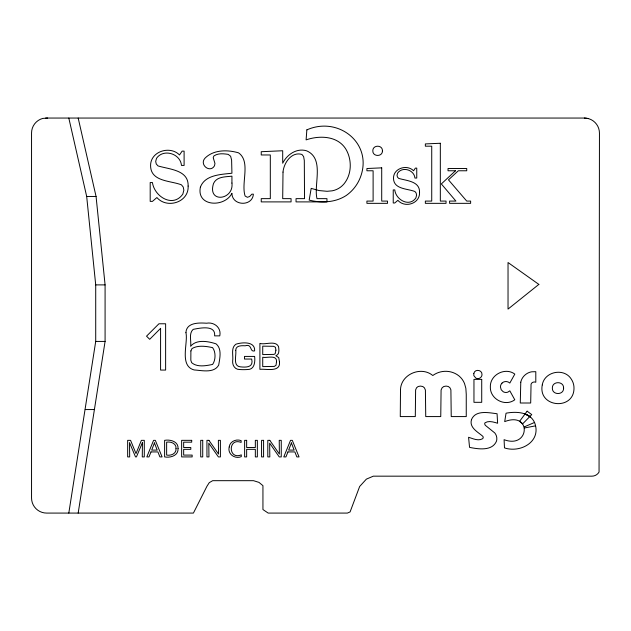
<?xml version="1.0" encoding="UTF-8"?>
<svg xmlns="http://www.w3.org/2000/svg" width="631" height="631" viewBox="0 0 631 631"><rect width="100%" height="100%" fill="white"/><g stroke="black" fill="none" stroke-linecap="round" stroke-linejoin="round"><path stroke-width="0.95" d="M68.811 513.082L95.715 341.426L95.715 284.889L86.684 196.462L68.811 118.052M78.181 513.082L105.085 341.426L105.085 284.889L96.062 196.462L78.181 118.052M526.759 414.938C518.587 409.732 537.943 421.618 526.901 414.677M502.024 383.064C504.13 380.99 507.687 381.029 509.816 383.056L514.809 374.104C505.226 366.832 489.814 374.822 490.358 386.953C489.869 399.084 505.179 407.058 514.778 399.778L509.816 390.826L507.987 392.072A5.482 5.482 0 0 1 503.207 391.733L501.195 389.729L500.438 386.953A5.482 5.482 0 0 1 502.039 383.127M524.337 426.879L534.536 422.447C529.614 411.814 516.055 411.333 506.046 413.195L504.705 421.618C531.909 411.002 529.772 449.304 504.09 439.681L504.477 447.9C520.685 453.287 541.966 441.385 534.536 422.447M524.471 427.976L535.506 425.854M45.613 118.052L584.369 118.052L588.273 118.565M86.684 196.462L96.062 196.462M95.715 284.889L105.085 284.889M95.715 341.426L105.085 341.426M85.232 409.558L94.611 409.558M47.648 118.052L42.727 118.431A15.081 15.081 0 0 0 31.55 132.999L31.55 498.001A15.081 15.081 0 0 0 46.631 513.082L193.417 513.082L206.984 486.201L209.279 482.644L212.679 480.68L253.496 480.68L258.978 482.384L262.938 485.665L262.938 509.548L268.175 513.082L347.405 513.082L350.095 511.915L359.646 486.501L366.374 479.134L373.331 476.168L591.91 476.168A8.25 8.25 0 0 0 599.056 472.043L599.45 133.133A15.081 15.081 0 0 0 584.369 118.052M142.448 442.576L142.275 456.915L144.294 456.915L144.294 440.343L141.383 440.343L136.004 453.594L130.57 440.343L127.659 440.343L127.659 456.915L129.678 456.915L129.505 442.576L135.515 456.915L136.438 456.915L142.448 442.576M235.742 350.308C236.617 355.277 232.5 366.248 240.506 366.863C246.398 367.479 253.788 367.392 251.666 359.047L244.481 359.047L244.481 356.42L254.624 356.42C255.239 361.555 254.664 369.624 247.707 369.514A56.561 56.561 0 0 1 239.591 369.514C234.858 369.648 232.161 365.065 232.673 360.758C233.486 355.6 230.607 347.728 235.955 344.187C242.13 342.199 255.381 341.166 254.624 350.883C249.419 352.366 252.503 343.398 245.12 345.788C241.665 345.591 235.663 345.378 235.742 350.308M400.504 389.501L400.275 416.578L415.301 416.578L415.616 389.919L416.563 387.75L418.156 386.503L420.427 386.085L422.802 386.527L424.426 387.836L425.404 390.053L425.736 416.578L440.753 416.578L441.085 390.029L442.086 387.836L443.743 386.527L446.062 386.085L448.31 386.503L449.919 387.75L450.897 389.832L451.236 416.578L466.254 416.578L466.254 394.312L465.852 388.286L464.503 383.474A18.954 18.954 0 0 0 454.967 373.402C447.813 369.955 439.192 370.799 432.795 375.516C421.169 365.759 401.048 374.222 400.504 389.501M279.525 362.076C280.535 372.732 265.683 368.622 259.901 369.324L259.901 343.398C265.162 345.157 275.518 340.022 278.539 346.6C278.997 349.7 279.699 354.63 275.85 355.742L278.713 357.596L279.525 362.076M176.041 448.554C176.538 453.681 170.946 455.937 166.639 455.093L166.639 442.165C170.851 441.377 176.522 443.459 176.041 448.554M185.932 332.655C188.314 342.862 179.038 365.799 194.08 369.94C202.078 370.452 213.964 373.489 218.689 365.12C219.793 358.353 222.151 348.777 216.047 343.856C208.301 341.268 196.344 339.076 190.617 346.309C191.508 340.937 188.503 333.602 193.165 329.366C199.719 328.112 215.865 324.539 214.619 335.866L219.777 335.866C221.56 327.852 214.343 321.771 206.534 323.214C199.081 322.733 186.468 322.307 185.932 332.655M283.011 172.097L282.696 198.639L291.065 198.639L291.065 201.896L261.242 201.896L261.242 198.639L270.313 198.639L270.313 154.966L261.242 154.966L261.242 151.708L282.696 150.746L282.696 163.2C286.931 154.65 296.649 147.764 306.65 150.825C324.736 158.657 313.504 184.567 316.991 198.639L326.953 198.639L326.953 201.896L296.042 201.896L296.042 198.639L304.536 198.639L304.308 160.503L303.614 156.559L301.941 154.453C291.577 151.274 283.776 163.011 283.011 172.097M178.052 448.554C178.541 455.7 170.331 458.019 164.62 456.915L164.62 440.343C170.252 439.294 178.526 441.432 178.052 448.554M190.893 350.923L190.822 360.254L191.643 362.659C197.156 367.494 206.037 365.814 212.615 364.418C215.763 360.072 215.912 351.885 212.568 347.618C206.053 346.23 197.984 344.991 192.013 348.549L190.893 350.923M306.855 129.876L306.106 139.885C319.641 135.192 337.971 135.768 346.064 149.476C352.106 159.974 351.798 174.369 343.99 183.897A20.216 20.216 0 0 1 332.135 190.83L327.103 191.296L319.089 190.57L311.186 188.377L309.166 200.114C321.51 203.198 335.447 202.59 346.316 195.436A39.477 39.477 0 0 0 360.206 177.768C373.599 143.75 338.634 115.725 306.855 129.876M229.211 446.985C227.27 454.036 234.984 459.407 241.287 456.631L241.287 454.848C228.091 460.354 227.854 437.267 241.129 442.41L241.129 440.627C236.278 438.679 229.802 441.416 229.211 446.985M276.528 361.697L276.031 365.262L274.335 366.406L262.725 366.603L262.725 357.241C266.637 358.329 277.127 354.299 276.528 361.697M188.125 186.058C189.063 202.259 167.073 209.224 156.898 197.558L152.434 201.384L150.194 201.384L150.194 182.548L152.434 182.548C154.421 196.683 172.997 208.191 182.84 194.088L183.85 190.144L183.25 187.068L181.452 184.844C170.544 180.521 150.62 181.831 150.58 165.559C150.501 151.259 170.149 145.335 179.504 154.966L182.122 151.132L184.102 151.132L184.102 165.432L181.483 165.432C180.411 153.507 163.342 148.372 156.512 158.342L155.691 161.473L156.267 163.989L158.018 165.914C169.345 169.408 188.756 169.842 188.125 186.058M275.921 350.173L275.14 353.778L273.98 354.385L262.725 354.59L262.725 346.151L273.602 346.316L275.447 347.295L275.921 350.173M419.544 192.352C420.191 203.592 404.936 208.427 397.877 200.327L394.777 202.985L393.231 202.985L393.231 189.915L394.777 189.915C395.779 199.782 409.369 207.496 415.876 197.929L416.578 195.192L416.16 193.054L414.914 191.508C407.342 188.511 393.523 189.418 393.492 178.131C393.444 168.209 407.074 164.092 413.565 170.772L415.379 168.114L416.752 168.114L416.752 178.045L414.938 178.045C414.188 169.771 402.349 166.198 397.609 173.115L397.041 175.292L397.443 177.043L398.658 178.376C406.514 180.805 419.986 181.097 419.544 192.352M542.274 384.918C537.73 407.61 574.084 410.828 573.997 388.12A15.775 15.775 0 0 0 571.268 379.105C564.13 367.502 544.403 371.446 542.274 384.918M520.772 382.212L520.275 403.004L530.687 403.004L531.057 384.145L532.256 382.489L534.173 381.936L535.798 382.244L535.798 371.683L531.736 371.801A13.306 13.306 0 0 0 525.039 374.988A12.896 12.896 0 0 0 520.772 382.212M473.826 373.442L473.826 375.611L475.79 378.048A4.094 4.094 0 0 0 479.915 378.048A4.086 4.086 0 0 0 481.997 374.483C482.265 369.742 474.741 368.741 473.826 373.442M563.617 388.12C563.877 395.329 552.093 395.329 552.338 388.12C552.07 380.879 563.909 380.864 563.617 388.12M200.374 187.202C196.336 206.96 224.873 207.662 231.932 193.275C232.003 206.037 252.463 206.858 253.386 194.167L251.856 194.167L249.655 196.517L247.384 197.298L245.12 196.02C240.805 183.093 251.043 161.646 238.573 152.852C227.594 149.602 213.452 149.563 204.949 158.239C199.088 164.77 210.115 173.493 214.516 165.764L214.95 163.453L213.223 157.711L213.87 155.975C217.963 153.041 223.5 153.664 228.209 154.374L230.623 156.236L231.609 160.1L231.932 173.225C221.008 174.487 204.941 174.771 200.374 187.202M231.932 183.061C234.069 200.114 207.11 203.616 213.523 183.495C216.764 176.404 225.456 176.964 231.932 176.159L231.932 183.061M471.452 419.71C469.125 427.779 477.935 431.99 482.896 436.376L483.251 437.449L482.778 438.632C478.416 441.385 472.958 438.616 468.573 437.275L469.559 447.379C478.274 449.114 492.377 451.378 496.55 441.006A9.126 9.126 0 0 0 494.791 432.953L485.271 425.278L484.64 423.851L484.939 422.865C488.631 420.325 493.71 422.1 497.622 423.243L497.078 413.747C488.78 412.737 475.458 409.693 471.452 419.71M382.465 150.793C382.694 156.993 372.59 156.977 372.803 150.793C372.7 144.688 382.583 144.673 382.465 150.793M154.437 442.923L151.7 450.1L157.198 450.1L154.437 442.923M291.396 442.923L288.659 450.1L294.149 450.1L291.396 442.923M150.983 451.922L149.003 456.915L146.834 456.915L153.585 440.343L155.329 440.343L162.08 456.915L159.888 456.915L157.908 451.922L150.983 451.922M287.933 451.922L285.953 456.915L283.784 456.915L290.536 440.343L292.287 440.343L299.039 456.915L296.846 456.915L294.866 451.922L287.933 451.922M527.122 411.183L519.589 421.342L522.697 423.811L531.736 414.606L527.122 411.183M160.582 328.372L149.705 339.312L146.534 336.173L158.941 323.774L165.622 323.774L165.622 370.066L160.582 370.066L160.582 328.372M455.479 170.772L441.345 183.936L455.921 201.084L449.587 201.084L449.587 203.34L470.631 203.34L470.631 201.084L466.735 201.084L448.475 179.859L458.319 170.772L466.735 170.772L466.735 168.516L448.034 168.516L448.034 170.772L455.479 170.772M538.85 284.4L508.034 309.087L508.034 262.528L538.85 284.4M381.708 167.854L366.911 168.516L366.911 170.772L373.11 170.772L373.11 201.084L366.911 201.084L366.911 203.34L387.513 203.34L387.513 201.084L381.708 201.084L381.708 167.854M440.328 143.261L425.349 143.923L425.349 146.187L431.73 146.187L431.73 201.084L425.349 201.084L425.349 203.34L446.046 203.34L446.046 201.084L440.328 201.084L440.328 143.261M481.721 379.373L473.96 379.373L473.96 402.318L481.721 402.318L481.721 379.373M191.698 440.343L181.641 440.343L181.641 456.915L192.155 456.915L192.155 455.093L183.66 455.093L183.66 449.335L190.807 449.335L190.807 447.513L183.66 447.513L183.66 442.165L191.698 442.165L191.698 440.343M202.725 440.343L200.705 440.343L200.705 456.915L202.725 456.915L202.725 440.343M208.94 440.343L206.936 440.343L206.936 456.915L208.956 456.915L208.798 443.167L218.381 456.915L220.4 456.915L220.4 440.343L218.373 440.343L218.531 454.091L208.94 440.343M246.65 440.343L244.631 440.343L244.631 456.915L246.65 456.915L246.65 449.335L255.334 449.335L255.334 456.915L257.353 456.915L257.353 440.343L255.334 440.343L255.334 447.513L246.65 447.513L246.65 440.343M263.584 440.343L261.565 440.343L261.565 456.915L263.584 456.915L263.584 440.343M269.8 440.343L267.796 440.343L267.796 456.915L269.816 456.915L269.658 443.167L279.241 456.915L281.26 456.915L281.26 440.343L279.233 440.343L279.391 454.091L269.8 440.343"/></g></svg>
